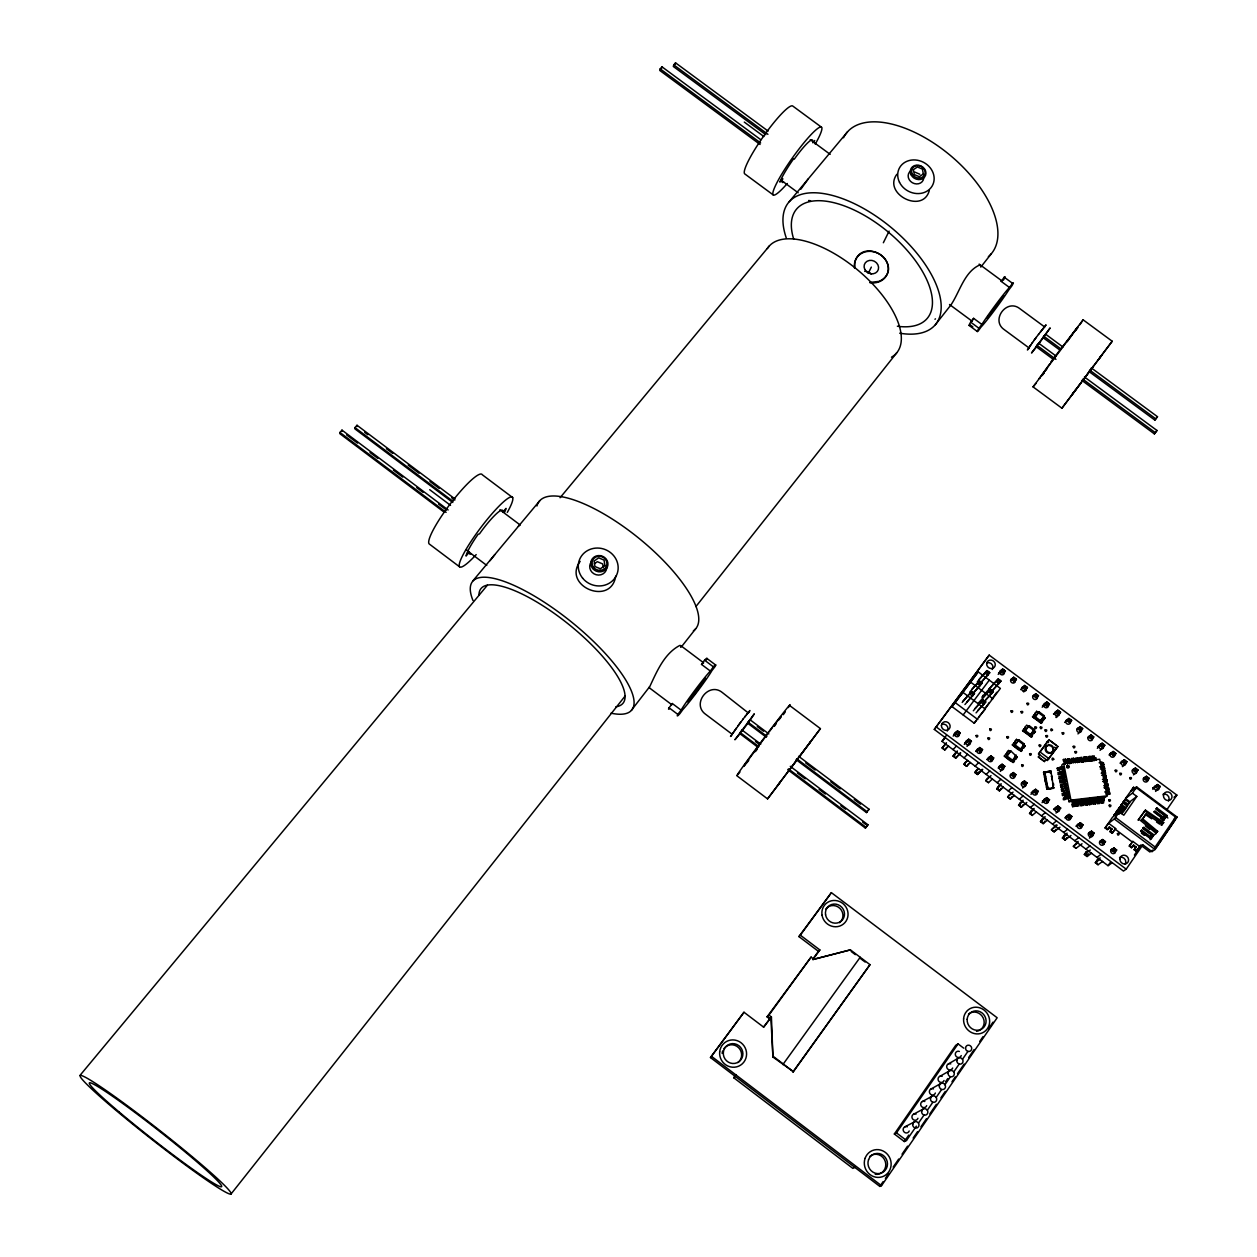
<?xml version="1.0" encoding="UTF-8"?>
<svg xmlns="http://www.w3.org/2000/svg" width="1257" height="1257" viewBox="0 0 1257 1257"><rect width="100%" height="100%" fill="white"/><g stroke="black" fill="none" stroke-linecap="round" stroke-linejoin="round"><path stroke-width="1.5" d="M1022.082 748.104C1023.528 755.394 1014.54 746.548 1012.341 744.914L1013.88 742.95L1015.357 743.076M631.423 710.268L649.319 687.139M448.152 509.981L341.998 430.13L339.956 432.455L339.893 433.712L444.381 512.337M341.935 431.387L341.998 430.13M455.003 498.966L357.019 425.275L354.961 427.6L354.883 428.857L452.803 502.486M356.925 426.532L357.019 425.275M1136.642 786.882L1177.149 817.129L1175.578 817.05L1136.202 787.652L1136.564 786.835L1130.75 791.36L1133.594 787.243L1135.794 788.877M960.741 752.943L955.729 758.128L954.456 756.714L954.864 753.556L957.378 750.948M953.167 736.099L955.634 733.46L958.384 735.534L958.824 732.281L957.52 730.883L953.827 734.842M980.664 752.205L982.55 749.612L979.784 747.538L977.899 750.146L980.664 752.205L981.12 748.968L979.784 747.538L975.966 751.419M998.199 674.365L1000.808 671.537L1003.542 673.579L1004.013 670.295L1002.646 669.007L998.749 673.265M991.82 760.548L993.69 757.955L990.925 755.881L989.055 758.49L991.82 760.548L992.292 757.327L990.925 755.881L987.044 759.699M1003.432 787.149L999.409 790.857L998.074 789.396L998.529 786.254L1001.201 783.771M1014.572 681.813L1016.41 679.283L1013.676 677.24L1011.838 679.77L1014.572 681.813L1015.059 678.529L1013.676 677.24L1011.037 680.037M1025.602 690.046L1027.44 687.5L1024.706 685.458L1022.868 688.003L1025.602 690.046L1026.105 686.778L1024.706 685.458L1020.684 689.637M1014.132 777.25L1016.002 774.642L1013.236 772.568L1011.366 775.176L1014.132 777.25L1014.619 774.045L1013.236 772.568L1010.565 775.066M680.713 647.355L680.964 645.784L679.833 645.422C663.853 653.703 656.374 672.684 649.303 687.579M1026.812 802.422L1021.297 807.245L1019.914 805.753L1020.401 802.642L1023.151 800.206M1036.648 698.279L1038.471 695.734L1035.737 693.691L1033.914 696.237L1036.648 698.279L1037.151 695.027L1035.737 693.691L1033.018 696.441M1042.194 707.204L1044.96 704.486L1047.694 706.528L1048.212 703.276L1046.782 701.94L1042.634 706.01M1036.444 811.865L1032.233 815.447L1030.85 813.939L1031.337 810.828L1034.15 808.44M1030.96 794.314L1033.71 791.894L1036.475 793.984L1036.994 790.779L1035.564 789.286L1031.431 792.931M1047.458 820.114L1043.2 823.649L1041.786 822.141L1042.289 819.03L1045.133 816.673M1042.084 802.657L1044.881 800.269L1047.647 802.343L1048.181 799.153L1046.735 797.645L1042.54 801.243M1069.801 723.026L1071.624 720.465L1068.89 718.423L1067.067 720.984L1069.801 723.026L1070.351 719.79L1068.89 718.423L1064.616 722.414M1070.98 835.481L1065.119 840.069L1063.673 838.529L1064.208 835.449L1067.13 833.14M1070.037 819.093L1071.875 816.453L1069.094 814.379L1067.256 817.019L1070.037 819.093L1070.587 815.919L1069.094 814.379L1064.773 817.883M1091.94 739.556L1093.763 736.979L1091.013 734.936L1089.191 737.498L1091.94 739.556L1092.506 736.319L1091.013 734.936L1088.075 737.529M1081.224 827.467L1083.063 824.843L1080.282 822.754L1078.443 825.393L1081.224 827.467L1081.79 824.309L1080.282 822.754L1075.898 826.21M1114.111 756.086L1115.902 753.509L1113.152 751.466L1111.361 754.027L1114.111 756.086L1114.692 752.88L1113.152 751.466L1109.02 754.954M1102.625 861.438L1098.052 864.737L1096.56 863.166L1097.125 860.102L1100.174 857.887M1103.646 844.248L1105.469 841.609L1102.688 839.519L1100.865 842.159L1103.646 844.248L1104.227 841.09L1102.688 839.519L1099.686 841.766M1114.849 852.639L1116.672 849.983L1113.891 847.909L1112.068 850.565L1114.849 852.639L1115.446 849.496L1113.891 847.909L1110.842 850.125M1147.39 780.927L1149.181 778.334L1146.431 776.276L1144.64 778.869L1147.39 780.927L1148.018 777.737L1146.431 776.276L1143.556 778.523M1066.894 765.827L1067.099 767.807L1069.267 766.487M1068.921 767.603L1068.717 765.607L1067.57 765.466M929.347 190.373C922.968 214.617 882.335 193.845 896.869 174.267M760.815 139.731L661.999 66.841L660.192 68.868L659.768 70.455L760.076 144.461M661.559 68.428L661.999 66.841M615.726 576.146C610.886 606.864 561.895 585.966 580.153 561.376M768.09 131.089L675.543 62.85L673.752 64.877L673.312 66.48L765.796 134.672M675.088 64.437L675.543 62.85M847.501 131.844L789.255 201.67M1151.978 851.618L1152.528 850.141L1149.856 851.979L1140.618 845.065L1136.312 851.35L1134.113 849.701L1136.249 847.108L1133.61 845.128L1131.473 847.721L1129.273 846.071L1132.84 841.389L1139.879 846.668L1142.692 844.673L1151.978 851.618L1155.12 849.433L1177.102 817.176L1173.959 819.391M1074.876 806.303L1072.645 806.68L1072.268 804.794L1072.488 800.693L1074.719 800.316L1074.876 806.303L1074.719 800.316M1072.645 806.68L1072.661 800.568M1076.401 804.307L1077.092 802.516L1079.15 802.28L1078.852 799.829L1079.37 802.453L1078.695 804.244L1076.636 804.48L1076.778 806.193L1076.401 804.307L1078.475 804.056L1079.15 802.28M1076.636 804.48L1076.793 800.065L1078.852 799.829M1083.141 805.328L1080.91 805.706L1080.533 803.804L1080.753 799.719L1082.984 799.342L1082.968 805.454L1083.283 801.793L1081.224 802.029M1080.91 805.706L1080.91 799.578M1087.258 804.826L1085.027 805.203L1084.65 803.317L1084.885 799.232L1087.101 798.839L1087.258 804.826L1087.101 798.839M1086.944 798.981L1084.885 799.232L1084.885 803.506L1086.944 803.254M1088.782 802.83L1089.002 798.729L1091.233 798.352L1091.752 800.992L1091.06 802.767L1089.002 803.019L1089.159 804.716L1088.782 802.83L1090.84 802.579L1091.532 800.803L1089.473 801.055M1089.002 803.019L1089.175 798.604M1092.899 802.343L1093.119 798.242L1095.35 797.865L1095.491 803.852L1094.957 802.092L1092.899 802.343L1093.276 804.229L1095.491 803.852M1093.276 804.229L1093.291 798.116L1095.35 797.865M1099.608 803.364L1097.392 803.742L1097.015 801.856L1097.707 800.065L1099.765 799.829L1099.466 797.378L1099.451 803.49L1099.765 799.829M1099.466 797.378L1097.408 797.629L1097.235 802.029L1099.294 801.793M1101.823 799.578L1101.509 803.254L1103.552 803.003L1103.882 799.342L1101.823 799.578L1101.352 797.268L1103.583 796.891L1104.117 799.515L1103.41 801.29L1101.352 801.542L1101.509 803.254M1101.352 801.542L1101.525 797.142L1103.583 796.891M1025.508 728.919L1025.146 727.08L1026.702 725.116L1035.422 731.621C1033.16 733.805 1031.526 733.789 1031.321 737.168L1022.585 730.647L1024.141 728.683L1025.602 728.793M1014.273 758.804C1015.279 766.251 1007.297 758.552 1004.327 756.07L1005.883 754.106L1007.344 754.216M1035.422 715.107L1035.061 713.285L1036.616 711.321L1045.321 717.81C1042.54 719.962 1042.477 720.088 1041.22 723.341L1032.516 716.836L1034.055 714.872L1035.517 714.997M1022.271 747.648L1021.077 751.45M1007.266 754.326L1006.92 752.472L1008.46 750.508L1010.958 751.105L1017.212 757.06L1015.672 759.024L1014.195 758.898M1015.263 743.17L1014.918 741.331L1016.457 739.367L1025.209 745.904L1023.654 747.868L1022.192 747.742M1040.387 331.989L1044.551 326.883L1019.741 308.594C1006.684 298.318 990.5 320.142 1004.186 329.601L1028.949 347.875L1029.813 346.413M935.365 324.715L950.952 304.932C960.002 291.467 964.37 271.559 980.067 264.803L980.35 265.761M868.257 273.35L871.337 267.097M883.357 242.742L889.092 231.131M1080.769 383.259L1061.914 408.195L1033.05 386.873L1076.825 328.25L1067.193 341.731M736.476 727.976L732.171 734.261L705.806 714.432C691.099 704.234 708.728 681.357 722.351 692.544L748.355 712.986L749.91 710.504L746.454 714.856M800.835 189.194L808.267 178.887M1061.914 408.195L1112.209 341.244L1083.125 319.828L1079.904 324.699M539.803 500.679L472.962 580.781M1023.669 744.757L1024.204 743.877L1018.956 739.949L1014.32 745.637L1018.956 739.949M1033.898 730.49L1034.448 729.594L1029.2 725.682L1024.565 731.354L1029.2 725.682M1043.797 716.679L1044.347 715.767L1039.115 711.871L1034.495 717.527L1039.115 711.871M760.752 744.128L742.101 730.097L740.2 732.595L739.635 733.475L758.27 747.491M741.536 730.993L742.101 730.097M768.828 733.884L750.036 719.758L748.135 722.241L747.569 723.136L766.346 737.262M749.455 720.67L750.036 719.758M1044.441 327.213L1046.044 324.856L1038.471 334.503M1053.492 359.471L1036.161 346.681L1037.025 345.392L1038.691 343.224L1056.037 356.03M1060.389 350.436L1043.059 337.662L1043.938 336.373L1045.604 334.205L1062.935 346.995M1136.202 787.652L1132.4 793.136L1125.486 798.494L1129.854 801.777L1136.815 796.435L1132.4 793.136M1150.155 839.707L1153.926 834.868L1143.729 827.247L1142.864 828.504L1151.726 835.135L1150.579 836.816L1149.684 837.445L1140.822 830.83L1141.717 830.186L1150.579 836.816M1160.447 818.244L1163.338 820.412L1167.109 815.589L1156.943 808L1156.047 808.66L1166.197 816.233M1153.926 834.868L1151.051 839.079L1140.853 831.458L1141.717 830.186M1163.338 820.412L1167.109 815.589M1156.786 831.961L1155.356 834.067L1157.681 831.333L1142.754 818.904L1141.875 819.564L1156.786 831.961L1157.681 831.333M1163.699 822.518L1161.374 825.252L1163.699 822.518L1145.441 810.137L1138.229 820.004L1145.441 810.137M1108.627 823.288L1115.666 828.552L1112.099 833.234L1109.9 831.6L1112.021 828.992L1109.381 827.027L1107.276 829.62L1105.076 827.97L1108.627 823.288L1114.283 818.998L1155.057 849.496L1155.262 847.862A2.985 1.068 82 0 0 1155.136 847.029L1175.578 817.05M1156.11 847.658L1175.279 819.548M1156.943 808L1156.079 809.241L1167.879 818.008M1131.473 847.721L1133.61 845.128M1134.113 849.701L1136.249 847.108M1136.312 851.35L1139.879 846.668M1134.427 855.011L1138.826 848.585M1166.952 809.602L1176.866 795.115L989.196 655.117L934.297 729.421L1123.444 871.054L1126.209 869.153L1142.723 845.003M1149.684 837.445L1151.726 835.135M1162.882 818.166L1164.925 815.84L1162.882 818.166L1154.036 811.566M1153.156 787.888L1157.524 784.557L1160.29 786.615L1155.576 791.423M946.332 735.439L942.012 741.347L1108.046 865.68L1110.135 862.663M1141.875 819.564L1146.211 813.876L1162.269 824.608M1142.754 818.904L1146.211 813.876M1129.273 846.071L1132.84 841.389M1030.991 344.717L1027.393 349.965L1028.854 348.346M1136.815 796.435L1123.821 815.227L1117.269 810.356L1116.106 812.053L1119.029 814.237M1112.099 833.234L1115.666 828.552M1097.125 860.102L1095.318 862.695L1098.052 864.737M963.71 1048.165L958.07 1043.891L955.744 1045.29L894.34 1133.987L904.317 1141.56L908.764 1135.087M945.531 1081.806L947.762 1078.569M904.317 1141.56L906.486 1140.476L916.369 1126.146M918.553 1122.972L924.052 1115.006M927.336 1110.23L932.835 1102.279M936.119 1097.502L941.603 1089.552M944.903 1084.775L950.386 1076.825M953.686 1072.048L959.17 1064.082M962.469 1059.321L967.953 1051.355M850.423 949.868L812.933 959.515L850.423 949.868L870.001 964.669L793.387 1071.687L772.929 1057.043L770.855 1017.479L763.769 1027.252L743.987 1012.246L710.472 1057.561L879.837 1186.419L883.168 1181.58M885.384 1178.359L888.715 1173.535M893.161 1167.093L898.708 1159.033M902.023 1154.209L907.57 1146.148M913.132 1138.104L917.563 1131.661M920.894 1126.838L926.44 1118.777M929.771 1113.953L936.418 1104.29M940.864 1097.848L945.295 1091.406M951.958 1081.743L955.273 1076.903M957.504 1073.698L964.15 1064.035M968.597 1057.593L974.144 1049.532M979.69 1041.487L983.021 1036.648M988.568 1028.603L992.999 1022.161M879.837 1186.419L881.518 1185.681L997.162 1017.761L831.38 892.659L798.902 936.575L818.417 951.329L819.878 949.962L800.316 935.161L798.902 936.575M1105.076 827.97L1112.571 817.144L1119.406 811.928L1114.283 818.998M1122.831 811.928L1118.447 808.66L1120.474 806.303L1124.858 809.587L1121.668 813.625L1122.517 812.98L1118.133 809.697L1117.269 810.356M1125.172 808.55L1120.804 805.266L1122.831 802.909L1127.215 806.193L1126.036 807.89L1124.009 810.231L1119.626 806.963M1127.529 805.156L1123.145 801.887L1125.172 799.531L1129.556 802.799L1126.351 806.853L1127.215 806.193M1125.486 798.494L1133.594 787.243M1116.106 812.053L1118.133 809.697M1118.447 808.66L1120.474 806.303M1120.804 805.266L1122.831 802.909M1123.145 801.887L1125.172 799.531M894.34 1133.987L896.477 1132.871L958.07 1043.891M1107.276 829.62L1109.381 827.027M1129.854 801.777L1128.692 803.459L1129.556 802.799M1109.9 831.6L1112.021 828.992M1088.515 833.407L1091.485 831.144L1093.009 832.7L1092.427 835.858L1089.646 833.784L1091.485 831.144L1094.266 833.218L1089.458 838.12M1132.494 770.274L1135.338 767.996L1136.909 769.441L1136.297 772.631L1133.531 770.588L1135.338 767.996L1138.088 770.054L1133.453 774.893M1066.926 837.476L1065.119 840.069L1062.401 838.026L1064.208 835.449M1120.05 763.188L1124.245 759.731L1125.801 761.161L1125.188 764.366L1122.438 762.308L1124.245 759.731L1126.995 761.773L1122.391 766.644M1055.959 829.274L1054.152 831.851L1051.433 829.824L1056.131 824.906M1053.649 809.571L1057.907 806.02L1059.384 807.528L1058.834 810.718L1056.069 808.644L1057.907 806.02L1060.688 808.094L1055.99 813.059M1097.989 746.737L1102.075 743.201L1104.824 745.244L1100.048 750.366M1047.647 802.343L1049.501 799.719L1046.735 797.645L1044.881 800.269L1049.501 799.719L1046.688 802.107M1042.289 819.03L1040.482 821.607L1043.2 823.649L1045.007 821.072M1036.475 793.984L1038.329 791.36L1035.564 789.286L1033.71 791.894L1038.329 791.36M1077.06 729.311L1079.952 726.672L1082.686 728.73L1077.972 733.899M1031.337 810.828L1029.53 813.405L1032.233 815.447M1039.822 754.923L1038.361 756.981L1044.488 761.553L1045.95 759.495M1047.254 760.485L1057.875 746.469L1049.124 739.933L1047.27 741.661L1038.518 753.949L1047.254 760.485L1057.875 746.469M1020.401 802.642L1018.579 805.203L1021.297 807.245L1023.119 804.669M1078.129 729.233L1081.429 728.054L1080.879 731.291L1078.129 729.233L1079.952 726.672L1082.686 728.73M1029.829 346.194L1032.547 342.517M1009.465 794.44L1007.643 797.017L1010.345 799.043L1014.43 795.382M1038.518 753.949L1049.124 739.933M1012.184 796.482L1010.345 799.043L1007.643 797.017L1013.048 792.114M1021.674 783.378L1024.392 780.927L1025.806 782.404L1025.303 785.609L1022.538 783.535L1024.392 780.927L1027.158 783.001L1022.585 788.06M1076.023 330.135L1077.972 327.417M1031.321 737.168C1033.757 736.476 1030.96 731.967 1034.322 733.161M792.806 1072.127L870.001 964.669M998.529 786.254L996.707 788.815L999.409 790.857L1001.248 788.296M1053.617 714.212L1057.828 710.174L1059.274 711.541L1058.755 714.777L1056.006 712.735L1057.828 710.174L1060.578 712.232L1055.943 717.448M987.609 778.083L985.771 780.628L988.489 782.671L992.433 778.916M1009.999 751.655L1006.307 756.793L1010.958 751.105M998.137 768.011L1002.08 764.225L1003.447 765.686L1002.976 768.907L1000.211 766.833L1002.08 764.225L1004.846 766.299L1000.336 771.405M1047.694 706.528L1049.516 703.983L1046.782 701.94L1044.96 704.486L1048.212 703.276L1049.516 703.983L1046.751 706.685M1029.577 735.864L1033.223 730.757L1035.422 731.621M1039.476 722.037L1042.194 718.234M1016.222 755.033L1011.995 761.051L1012.529 760.186L1007.266 756.243M1024.204 743.877L1020.008 749.879L1020.527 748.999L1015.279 745.071M1034.448 729.594L1030.237 735.581L1030.787 734.701L1025.539 730.773M1044.347 715.767L1040.152 721.754L1040.702 720.842L1035.469 716.946M1013.095 762.622L1014.635 760.658M1015.672 759.024L1017.212 757.06M1023.654 747.868L1025.209 745.904M1033.867 733.601L1034.967 732.061M1041.22 723.341L1042.76 721.377M1043.766 719.79L1045.321 717.81M774.328 726.357L776.166 723.796M982 769.394L977.553 774.485L974.851 772.458L976.689 769.897M677.837 714.4L681.121 710.142L672.322 703.527L669.054 707.785L677.837 714.4A30.498 1.571 -53.1 0 0 679.864 713.693L682.865 709.545A26.366 1.351 -53.1 0 0 698.641 689.794A26.366 1.351 -53.1 0 0 711.839 670.751L715.076 666.54A30.498 1.571 -53.1 0 0 713.379 666.823L710.331 671.034L701.516 664.419L704.564 660.192A30.482 1.697 -53.1 0 1 706.34 659.972M968.487 763.753L966.633 766.299L963.93 764.272L965.769 761.726M749.533 721.047L754.326 713.819L734.905 739.776L739.65 734.119M763.455 1027.032L771.421 1016.976L768.954 1015.106L767.053 1016.819L769.52 1018.689M813.798 957.677L818.417 951.329M812.933 959.515L819.878 949.962M964.889 743.123L968.644 739.21L971.41 741.269L967.01 746.454M854.854 1167.392L852.859 1168.381L733.727 1077.752L735.989 1074.625M1009.481 287.492L1001.201 281.395L1004.233 277.216L1012.529 283.312A28.99 1.336 -53.6 0 1 1011.555 286.313L1008.664 290.1A25.061 1.163 -53.6 0 1 994.381 310.4A25.061 1.163 -53.6 0 1 981.261 326.773L978.26 330.874A28.974 1.336 -53.6 0 1 978.936 328.266L981.874 324.447A25.061 1.163 -53.6 0 1 996.267 303.958A25.061 1.163 -53.6 0 1 1009.481 287.492L1012.529 283.312M1031.714 343.554L1038.816 333.938M1049.752 363.886L1039.272 378.546L1040.105 377.65M736.728 775.648L767.571 798.871L820.412 728.62L789.616 705.491M974.238 723.231L1000.383 688.427L978.213 671.867L952.068 706.654L974.238 723.231L976.39 720.277M978.543 717.323L985.347 709.105L963.098 692.481L959.641 696.347M984.985 708.461L989.275 702.569M991.412 699.63L996.754 692.293M954.864 753.556L953.026 756.101L955.729 758.128L960.097 752.974M768.954 1015.106L811.095 957.096L813.546 958.95M710.472 1057.561L743.987 1012.246M800.316 935.161L831.38 892.659M989.29 680.147L963.161 714.95M946.662 747.412L944.824 749.958L942.106 747.931L946.427 742.746M958.384 735.534L960.269 732.941L957.52 730.883L955.634 733.46L958.824 732.281L960.269 732.941L957.803 735.581M1003.542 673.579L1005.38 671.049L1002.646 669.007L1000.808 671.537L1004.013 670.295L1005.38 671.049M1042.132 375.152L1043.876 372.748M820.412 728.62L799.201 756.997M934.297 729.421L989.196 655.117M952.068 706.654L978.213 671.867M787.762 769.693L865.382 828.08L867.958 824.781L790.276 766.33M1081.868 380.4L1154.366 433.885L1156.99 430.491L1084.43 376.974M865.382 828.08L867.958 824.781M1154.366 433.885L1156.99 430.491M796.074 759.621L866.482 812.572L869.058 809.241L798.588 756.258M1088.735 371.334L1154.869 420.105L1157.493 416.711L1091.296 367.908M748.716 722.131L742.007 731.087M1033.945 340.49L1036.365 337.206M1050.773 362.032L1083.125 319.828M780.141 782.09L777.486 785.672L810.529 741.756L807.732 745.542M1075.709 389.749L1071.75 395.059L1102.185 354.615L1098.115 360.068M738.11 725.619L740.703 722.147M1038.816 343.837L1050.176 327.92L1031.526 353.013L1036.522 346.838M792.429 766.016L796.954 760.014M1086.771 374.932L1093.386 366.117M1099.576 357.915L1112.209 341.244M779.623 783.032L767.571 798.871M768.184 733.114L744.175 765.513M743.28 718.768L730.506 736.461L731.747 735.235M778.931 719.868L781.021 717.134M1036.161 346.681L1037.811 344.512M1043.059 337.662L1044.724 335.509M1042.053 375.639L1044.158 372.905M769.174 731.825L772.128 727.96M755.41 751.607L757.358 749.062M972.792 326.851L970.058 324.825A28.974 1.461 -53.6 0 1 970.671 322.153L973.609 318.335L981.874 324.447M489.994 560.716L494.787 554.636M742.793 719.523L745.652 715.704M773.244 726.53L780.896 716.569M1044.756 371.553L1047.332 368.254M681.593 646.617L695.624 628.83M980.774 267.113L991.364 253.678M231.021 1194.024A96.051 5.971 38.1 0 0 121.646 1101.556A96.051 5.971 38.1 0 0 113.821 1108.533A96.051 5.971 38.1 0 0 231.021 1194.024L625.326 695.765M695.907 606.565L896.712 352.824M744.773 716.977L747.664 713.159M746.737 762.952L748.732 760.422M1035.988 383.416L1033.05 386.873M80.039 1075.332L487.386 585.212M560.072 497.741L769.394 245.885M743.893 766.409L745.731 764.209M466.488 549.859L469.38 552.043L466.033 556.05A32.792 5.138 -53 0 1 478.131 534.241L479.467 533.895A27.324 4.274 -53 0 1 496.216 513.94A27.324 4.274 -53 0 1 502.706 512.337L506.021 508.394A32.792 5.138 -53 0 1 504.654 512.18M812.808 142.811L814.725 140.517M1156.487 417.905L1157.493 416.711M1154.869 420.105L1155.874 418.911L1089.662 370.077M967.183 686.055L970.655 682.158L992.873 698.751M747.726 713.316L748.716 712.358M979.187 679.251L986.949 670.61L989.73 672.684L980.067 683.855M977.317 681.797L986.949 670.61L989.73 672.684L981.937 681.294M971.645 689.543L979.329 681.011L982.126 683.085L973.798 692.748M969.76 692.104L979.329 681.011L982.126 683.085L974.395 691.601M962.799 701.296L971.692 691.46L974.474 693.534L964.936 704.517M962.186 702.459L971.692 691.46L974.474 693.534L966.822 701.956M868.336 810.042L869.058 809.241M866.482 812.572L867.204 811.771L796.702 758.757M988.96 688.946L998.168 678.984L1000.949 681.058L991.16 692.136M981.843 697.179L998.168 678.984L1000.949 681.058L993.014 689.574M942.012 741.347L945.374 737.718M982.738 697.855L990.563 689.402L993.36 691.476L983.634 702.474M978.276 703.213L990.563 689.402L993.36 691.476L985.504 699.913M975.196 708.21L982.943 699.866L985.739 701.94L976.076 712.845M973.311 710.786L982.943 699.866L985.739 701.94L977.946 710.268M945.798 743.987L942.106 747.931L944.824 749.958L948.516 746.029M518.403 526.322L519.612 525.049M1013.755 682.08L1016.41 679.283L1015.059 678.529L1011.838 679.77M953.042 749.596L956.451 746.029M956.766 752.205L953.026 756.101L954.456 756.714M964.26 744.395L968.644 739.21L971.41 741.269M1023.402 691.664L1027.44 687.5L1026.105 686.778L1022.868 688.003M964.072 757.861L967.544 754.326M967.749 760.422L963.93 764.272L966.633 766.299L970.467 762.465M979.989 752.189L982.55 749.612L981.12 748.968L977.899 750.146M975.118 766.126L978.637 762.638M978.716 768.64L974.851 772.458L977.553 774.485L982.738 769.41M1036.616 711.321L1037.889 713.065M1035.061 713.285L1035.878 714.667L1034.055 714.872M1032.516 716.836L1041.676 722.885M1025.146 727.08L1025.963 728.479L1024.141 728.683M991.097 760.501L993.69 757.955L992.292 757.327L989.055 758.49M1022.585 730.647L1031.777 736.728M1016.457 739.367L1017.761 741.111M1014.918 741.331L1015.719 742.746L1013.88 742.95M1012.341 744.914L1021.532 751.026M1008.46 750.508L1009.764 752.236M1006.92 752.472L1007.705 753.886L1005.883 754.106M1004.327 756.07L1013.535 762.198M986.164 774.406L989.746 770.95M991.019 775.616L985.771 780.628L988.489 782.671M1056.351 716.254L1060.578 712.232L1059.274 711.541L1056.006 712.735M811.095 957.096L767.053 1016.819L770.038 1018.673M997.21 782.687L1000.855 779.261M1000.698 785.106L996.707 788.815L998.074 789.396M1050.035 740.609L1056.131 745.165M1038.361 756.981L1044.488 761.553M1008.271 790.967L1011.964 787.589M1021.815 748.072L1024.094 747.444M1013.833 759.228L1016.112 758.6M1043.561 772.332L1050.899 770.997L1053.57 788.312L1046.861 789.097L1043.561 772.332L1050.899 770.997M1043.907 774.108L1045.038 773.495M1067.24 763.769L1066.784 761.475L1063.642 761.443L1063.281 759.574L1065.496 759.197L1067.413 763.628M1019.333 799.248L1023.088 795.917M1044.551 777.345L1045.683 776.747M1065.496 759.197L1065.7 761.208M1058.818 767.964L1059.227 770.054L1061.269 769.268L1060.719 767.084L1057.106 768.278L1063.296 766.786L1063.705 768.875L1061.128 769.174M1071.357 763.298L1070.901 761.004L1067.759 760.972L1067.382 759.102L1069.314 763.533L1071.53 763.156L1071.011 760.548L1067.853 760.516M1044.976 779.529L1045.431 781.885M1063.642 763.392L1061.741 765.073L1069.016 801.73L1105.06 797.457L1107.071 795.854L1099.655 759.244L1063.642 763.392L1070.948 800.128L1069.016 801.73M1069.44 758.867L1070.901 761.004M1057.263 768.153L1057.687 770.227M1022.695 801.573L1018.579 805.203L1019.914 805.753M1051.261 776.575L1051.889 776.025L1052.03 779.434M1075.473 762.826L1073.714 758.254L1073.918 760.265L1075.018 760.532L1071.875 760.501L1071.655 758.49L1073.588 762.92M1051.685 778.743L1052.47 780.204M1045.855 784.054L1047.002 783.457M1069.314 763.533L1071.53 763.156M1058.347 774.548L1064.38 773.196L1064.129 770.965L1061.537 771.264L1062.102 773.464L1060.201 774.343L1058.347 774.548L1057.938 772.458L1059.792 772.254L1060.201 774.343M1077.815 757.782L1075.599 758.16L1075.976 760.029L1079.134 760.045L1079.59 762.355L1077.815 757.782L1078.035 759.778M1064.129 770.965L1059.635 772.144L1060.06 774.233M1079.7 757.672L1081.649 762.119L1079.7 757.672L1081.916 757.295L1082.136 759.307L1083.235 759.574L1081.177 759.809M1046.5 787.306L1047.647 786.709M1046.861 789.097L1054.199 787.762M1059.18 778.743L1065.213 777.376L1064.962 775.145L1062.369 775.443L1062.935 777.643L1061.034 778.523L1059.18 778.743L1058.928 776.512L1060.625 776.433L1061.034 778.523M1084.178 759.071L1083.974 757.06L1085.294 759.338L1087.336 759.102L1087.808 761.396M1064.962 775.145L1060.468 776.323L1060.892 778.413M1087.965 761.255L1086.017 756.824L1086.237 758.835L1087.336 759.102M1059.761 780.691L1060.012 782.922L1061.866 782.702L1061.442 780.613L1059.588 780.833L1063.359 779.733M1097.314 748.324L1102.075 743.201L1104.824 745.244M1030.41 807.528L1034.212 804.244M1081.649 762.119L1083.864 761.726L1081.806 761.978M1090.432 757.924L1090.118 756.353L1091.909 760.925L1089.85 761.161L1089.489 758.427L1088.389 758.16L1091.547 758.175L1091.909 760.925M1092.003 756.258L1093.951 760.689L1092.003 756.258L1094.218 755.881L1094.423 757.892L1095.538 758.16L1093.496 758.395M1065.622 779.481L1066.046 781.571L1061.709 782.608L1061.301 780.518M1062.134 784.698L1060.421 785.028L1066.627 783.535L1066.879 785.766L1062.542 786.803L1062.134 784.698L1064.035 783.834L1064.6 786.034L1066.879 785.766M1066.046 781.571L1063.626 781.728M1089.85 761.161L1092.066 760.784M1033.71 809.822L1029.53 813.405L1030.85 813.939M1060.578 784.887L1061.002 786.976M1061.411 789.082L1063.108 789.003L1063.532 791.093L1061.678 791.313L1061.411 789.082L1065.025 788.123M1067.303 787.856L1067.712 789.962L1063.375 790.999L1062.966 788.893M1062.511 795.508L1068.701 794.031L1068.293 791.926L1065.7 792.24L1066.266 794.44L1064.365 795.288L1062.511 795.508L1062.086 793.418L1063.941 793.198L1064.365 795.288M1068.293 791.926L1063.799 793.088L1064.208 795.194M1103.3 762.936L1103.725 765.01L1103.3 762.936L1101.352 762.496L1101.886 765.23L1103.897 764.869M1041.472 815.824L1045.353 812.588M1113.136 755.834L1115.902 753.509L1111.361 754.027M1069.126 796.137C1063.909 795.1 1060.091 801.542 1067.114 798.635L1066.549 796.435L1069.126 796.137L1069.55 798.242L1066.957 798.541M1104.573 769.174L1104.306 766.959L1104.573 769.174L1102.735 769.394L1102.2 766.66L1099.938 766.927M1044.724 818.071L1040.482 821.607L1041.786 822.141M733.727 1077.752L735.298 1076.448M1105.422 773.338L1105.154 771.122L1105.422 773.338L1103.583 773.558L1103.049 770.84L1103.583 773.558M1105.846 775.428L1106.27 777.517L1105.846 775.428L1103.897 775.003L1104.432 777.722L1106.427 777.376M1106.694 779.591L1107.118 781.681L1106.694 779.591L1104.746 779.183L1105.264 781.901L1107.276 781.555M1052.565 824.121L1056.493 820.915M1082.984 799.342L1080.753 799.719M1107.543 783.771L1107.967 785.861L1107.543 783.771L1105.594 783.362L1106.113 786.081L1108.124 785.735M1057.184 825.158L1051.433 829.824L1054.152 831.851L1059.934 827.216M1091.233 798.352L1089.002 798.729M772.929 1057.043L771.421 1016.976M1068.984 818.794L1071.875 816.453L1067.256 817.019M1108.815 790.04L1108.548 787.825L1108.815 790.04L1106.977 790.26L1106.443 787.542L1104.18 787.809M1097.408 797.629L1099.309 797.519M1105.626 793.968L1109.837 794.094L1109.412 792.004L1105.029 792.004M1109.412 792.004L1109.664 794.235L1107.826 794.455L1107.401 792.35M1063.642 832.433L1067.633 829.259M1066.769 834.585L1062.401 838.026L1063.673 838.529M1146.29 780.581L1149.181 778.334L1144.64 778.869M782.86 1064.585L860.212 957.268L859.552 957.834L865.13 962.045M1074.735 840.729L1078.789 837.618M1078.145 841.389L1073.368 846.244L1076.086 848.286L1082.026 843.761M1077.815 842.85L1073.368 846.244L1076.086 848.286M1124.009 810.231L1124.858 809.587M1089.803 836.612L1094.266 833.218L1089.646 833.784M1152.842 789.365L1157.524 784.557L1160.29 786.615M1085.844 849.041L1089.945 845.961M1090.353 849.999L1084.351 854.477L1087.069 856.504L1091.579 853.173M1173.975 797.237L1176.866 795.115M1096.937 857.368L1101.101 854.32M1099.891 859.379L1095.318 862.695L1096.56 863.166M1108.046 865.68L1112.272 862.695M594.325 563.827L597.342 561.69L602.7 563.937L603.25 567.583M1066.737 765.969L1067.727 765.34M948.438 1063.893L958.572 1058.001M939.812 1076.369L949.836 1070.665M931.138 1088.908L941.053 1083.377M922.449 1101.493L932.238 1096.135M913.713 1114.126L923.392 1108.957M904.946 1126.806L914.499 1121.825M1063.532 791.093L1065.433 790.229L1064.868 788.029L1067.46 787.73M1066.549 796.435L1064.632 797.299L1065.04 799.405M1033.914 696.237L1037.151 695.027L1038.471 695.734M1067.067 720.984L1070.351 719.79L1071.624 720.465M976.249 773.055L979.392 771.924M1000.211 766.833L1004.846 766.299M1089.191 737.498L1092.506 736.319L1093.763 736.979M1011.366 775.176L1016.002 774.642M1022.538 783.535L1027.158 783.001M1122.438 762.308L1126.995 761.773M1133.531 770.588L1138.088 770.054M1056.069 808.644L1060.688 808.094M1078.443 825.393L1083.063 824.843M1100.865 842.159L1105.469 841.609M1112.068 850.565L1116.672 849.983M1063.343 799.719L1065.198 799.499L1064.773 797.394M1070.948 800.128L1107.071 795.854M1072.488 800.693L1074.562 800.442M1076.62 800.206L1078.695 799.955M1072.959 803.019L1075.018 802.767M1085.341 801.542L1087.415 801.29M1093.59 800.568L1095.648 800.316L1095.193 798.006M1073.179 803.192L1075.238 802.94M1077.312 802.704L1079.37 802.453M1081.444 802.217L1083.503 801.966M1085.577 801.715L1087.635 801.479M1089.693 801.228L1091.752 800.992M1093.826 800.74L1095.884 800.489M1097.942 800.253L1100.001 800.002M1102.059 799.766L1104.117 799.515M1072.268 804.794L1074.342 804.543M1080.533 803.804L1082.591 803.569M1084.65 803.317L1086.708 803.082M1097.015 801.856L1099.058 801.605M1072.504 804.967L1074.562 804.731M1080.753 803.993L1082.811 803.742M1093.119 802.516L1095.177 802.28M1076.778 806.193L1079.009 805.816L1078.475 804.056M1089.159 804.716L1091.375 804.339L1090.84 802.579M1101.211 773.181L1105.579 773.212M1065.795 779.34L1063.202 779.639L1063.768 781.838M1101.635 775.27L1104.369 774.831L1104.793 776.92M1106.003 775.286L1104.369 774.831M1102.483 779.45L1105.217 779.01L1105.736 781.728L1103.08 781.398M1106.851 779.466L1105.217 779.01M1053.335 786.034L1052.58 783.268C1055.173 782.687 1052.8 792.036 1047.788 787.448L1044.897 772.756L1049.972 771.641L1050.616 773.322L1050.271 771.547M1102.908 781.54L1105.17 781.273M1060.845 787.118L1062.699 786.898L1062.275 784.808M1107.7 783.645L1106.066 783.19L1106.6 785.908L1103.756 785.719M1104.353 787.683L1106.914 787.369L1107.448 790.087L1108.973 789.915M1106.537 788.17L1108.548 787.825M1105.202 791.863L1107.763 791.564L1108.297 794.283M1067.382 759.102L1069.597 758.725M1071.498 758.631L1073.714 758.254M1083.801 757.201L1086.017 756.824M1090.118 756.353L1087.902 756.73L1088.279 758.6L1091.437 758.631M1063.438 759.432L1063.752 760.988L1065.81 760.752M1071.97 760.045L1074.028 759.809M1078.129 759.338L1076.071 759.574L1077.17 759.841L1077.689 762.449M1080.187 759.102L1083.33 759.134L1083.691 761.868M1084.288 758.631L1086.331 758.395M1092.474 757.688L1095.648 757.704L1096.167 760.312M1063.642 761.443L1066.894 761.019M1067.759 760.972L1071.011 760.548M1071.875 760.501L1075.112 760.076M1075.976 760.029L1079.229 759.605M1080.077 759.542L1083.33 759.134M1087.446 758.662L1085.388 758.898L1085.922 761.491M1088.279 758.6L1091.547 758.175M1092.38 758.128L1095.648 757.704M1099.089 762.763L1101.823 762.323L1102.248 764.397M1103.473 762.795L1101.823 762.323M1057.53 770.368L1059.368 770.164L1058.96 768.074M1100.111 766.786L1102.672 766.487L1103.206 769.221L1104.73 769.033M1102.31 767.304L1104.306 766.959M1100.362 769.017L1103.206 769.221M1103.159 771.468L1105.154 771.122M869.985 282.448L878.847 281.395A17.032 14.33 2.4 0 0 888.558 269.344C888.762 257.528 875.532 248.635 864.47 251.557A17.079 15.005 55.2 0 0 854.729 263.561L854.823 267.882M808.628 200.492L810.561 200.759M1063.752 760.988L1064.82 761.255L1065.355 763.879M1068.246 767.948L1066.69 766.786M914.876 172.115L919.841 174.252M1044.221 719.334L1041.943 719.994L1042.304 721.817M1145.331 814.536L1151.742 818.826M1156.55 822.047L1159.755 824.183M1144.546 810.796L1162.804 823.162M821.497 127.208L792.821 106.091A41.56 6.426 -54.8 0 0 763.486 136.337A41.56 6.426 -54.8 0 0 744.898 174L773.369 195.024M810.215 139.653L830.186 154.36M979.14 264.111L1001.955 280.924A25.061 1.257 -53.6 0 0 1001.201 281.395M1043.938 336.373L1061.285 349.163M673.752 64.877L767.917 134.31M744.285 122.086L763.895 136.542M1037.025 345.392L1055.959 359.361M1082.796 379.158L1155.372 432.691M660.192 68.868L760.626 142.952M781.351 180.364L798.164 192.777M949.522 304.508L972.227 321.273M970.671 322.153L978.936 328.266M969.147 325.469L977.365 331.534M1163.778 817.521L1154.932 810.922L1154.083 812.163L1164.249 819.768M1047.27 741.661L1048.574 742.651M1054.686 747.208L1055.99 748.182M1123.994 801.228L1128.377 804.496M1121.653 804.606L1126.036 807.89M1119.296 808L1123.695 811.284M1142.849 827.892L1153.03 835.496M1040.356 752.236L1049.124 758.788M1116.954 811.394L1119.877 813.593M1141.419 833.171L1144.326 835.355M1023.009 745.024L1024.754 746.328M1115.572 817.459L1155.136 847.029M955.493 702.836L977.773 719.507M1114.99 829.07L1132.148 841.891M1015.028 756.164L1016.772 757.484M1108.705 827.53L1111.345 829.51M1132.903 845.631L1135.542 847.611M1105.736 827.467L1107.936 829.117M1110.591 831.081L1112.791 832.731M1129.964 845.584L1132.164 847.234M1134.804 849.213L1137.019 850.863M936.418 727.065L1126.209 869.153M512.667 497.568L482.327 474.785A43.696 7.495 -53 0 0 451.373 502.439A43.696 7.495 -53 0 0 429.108 543.872L459.481 566.75M706.953 658.479L715.704 665.063M704.564 660.192L713.379 666.823M499.909 509.761L520.209 525.017M680.665 645.564L703.637 662.832A26.366 1.477 -53.1 0 0 701.516 664.419M757.28 726.546L763.533 731.244M805.768 762.999L815.149 770.054M830.798 781.823L840.179 788.877M854.257 799.452L860.511 804.166M364.703 432.377L367.798 434.718M386.449 448.733L392.655 453.4M408.195 465.09L419.068 473.26M429.941 481.447L439.274 488.454M451.703 497.788L454.798 500.129M748.135 722.241L766.927 736.382M354.961 427.6L452.991 501.323M429.721 489.711L450.556 505.377M755.504 741.504L758.615 743.83M797.409 773.024L805.171 778.853M819.124 789.365L825.346 794.031M840.854 805.706L845.505 809.209M862.585 822.047L865.68 824.388M346.618 434.906L357.522 443.108M369.998 452.489L377.791 458.349M393.378 470.087L402.743 477.126M416.774 487.685L423.012 492.367M438.599 504.104L446.392 509.965M740.2 732.595L758.851 746.627M788.39 768.844L866.104 827.31M339.956 432.455L446.125 512.353M467.997 551.273L486.758 565.399M648.863 687.453L671.867 704.768A26.366 1.477 -53.1 0 1 672.322 703.527M851.178 951.502L855.357 954.66M896.477 1132.871L906.486 1140.476M773.511 1056.587L793.387 1071.687M711.666 1056.461L881.518 1185.681M1139.109 819.344L1156.251 833.422M1145.363 825.865L1149.636 829.369M935.444 318.838L934.972 319.262M1104.055 773.385L1103.63 771.295M1102.2 766.66L1102.735 769.394M1106.443 787.542L1106.977 790.26M1107.291 791.737L1107.826 794.455M1101.462 763.156L1101.886 765.23M1104.007 775.648L1104.432 777.722M1104.84 779.811L1105.264 781.901M1105.689 783.991L1106.113 786.081M1085.294 759.338L1085.749 761.632M1077.076 760.296L1077.532 762.59M1064.726 761.711L1065.182 764.005M1044.174 771.767L1047.474 788.548M869.797 1156.361A10.166 9.647 66.8 0 1 885.337 1161.625A10.166 9.647 66.8 0 1 875.233 1174.321M722.131 1053.382A9.993 9.71 58.8 0 1 722.712 1050.883M723.938 1048.637A9.993 9.71 58.8 0 1 738.582 1047.647A9.993 9.71 58.8 0 1 738.032 1062.526M825.692 909.204A9.742 9.286 47.4 0 1 839.896 908.371A9.742 9.286 47.4 0 1 839.55 922.685M968.55 1014.038A9.867 9.27 56.5 0 1 983.241 1018.029A9.867 9.27 56.5 0 1 976.485 1031.337M909.188 1130.97A3.237 3.064 63.8 0 1 905.213 1132.73A3.237 3.064 63.8 0 1 903.343 1128.55A3.237 3.064 63.8 0 1 907.303 1126.791M944.023 1080.486A3.205 3.017 60.2 0 1 940.11 1082.214A3.205 3.017 60.2 0 1 938.241 1078.097A3.205 3.017 60.2 0 1 942.153 1076.369M951.753 1069.298A3.19 3.017 59.3 0 1 947.825 1069.126A3.19 3.017 59.3 0 1 947.087 1065.119A3.19 3.017 59.3 0 1 950.779 1063.893M952.649 1067.994A3.19 3.017 59.3 0 1 952.287 1068.717M926.676 1105.626A3.221 3.048 61.9 0 1 922.732 1107.37A3.221 3.048 61.9 0 1 920.862 1103.222A3.221 3.048 61.9 0 1 924.806 1101.478M935.365 1093.024A3.205 3.033 61 0 1 931.437 1094.768A3.205 3.033 61 0 1 929.567 1090.636A3.205 3.033 61 0 1 933.495 1088.892M961.244 1055.55A3.19 3.001 58.5 0 1 957.347 1057.263A3.19 3.001 58.5 0 1 955.477 1053.162A3.19 3.001 58.5 0 1 959.374 1051.465M917.94 1118.274A3.221 3.048 62.9 0 1 913.996 1120.018A3.221 3.048 62.9 0 1 912.126 1115.855A3.221 3.048 62.9 0 1 916.07 1114.111M1052.659 747.915A4.101 3.771 44.1 0 1 1049.218 753.273A4.101 3.771 44.1 0 1 1045.51 747.475A4.101 3.771 44.1 0 1 1052.093 747.004M953.654 734.449A2.498 2.31 41.3 0 1 956.058 734.811M958.258 732.47A2.498 2.325 41.2 0 1 958.305 736.382A2.498 2.325 41.2 0 1 954.566 734.811A2.498 2.325 41.2 0 1 957.08 731.967M1119.563 857.463A4.557 4.18 49.8 0 1 1125.141 864.266M1065.92 817.396A2.514 2.325 47.2 0 0 1069.393 819.988A2.514 2.325 47.2 0 0 1069.66 815.824A2.514 2.325 47.2 0 0 1065.92 817.396A2.514 2.31 47.3 0 1 1067.083 817.914M1081.664 825.205A2.514 2.325 47.8 0 1 1079.779 828.536A2.514 2.325 47.8 0 1 1077.155 825.346A2.514 2.325 47.8 0 1 1080.831 824.199M964.732 742.746A2.498 2.31 41.9 0 1 965.957 742.604M981.308 750.099A2.498 2.325 42.5 0 1 979.784 753.336A2.498 2.325 42.5 0 1 976.72 751.042A2.498 2.325 42.5 0 1 979.313 748.606M1091.532 736.492A2.483 2.278 44.5 0 1 1091.642 740.389A2.483 2.278 44.5 0 1 1087.934 738.833A2.483 2.278 44.5 0 1 1090.353 736.005M1103.395 745.731A2.483 2.278 45 0 1 1101.556 748.983A2.483 2.278 45 0 1 1098.964 745.841A2.483 2.278 45 0 1 1102.578 744.741M1097.565 746.674A2.483 2.263 45 0 1 1098.775 746.532M1125.534 762.245A2.498 2.278 46 0 1 1123.695 765.513A2.498 2.278 46 0 1 1121.087 762.37A2.498 2.278 46 0 1 1124.701 761.255M1104.274 843.196A2.53 2.325 48.8 0 1 1101.729 845.254A2.53 2.325 48.8 0 1 1099.466 842.504A2.53 2.325 48.8 0 1 1102.012 840.43M1103.19 840.933A2.53 2.325 48.8 0 1 1104.023 841.939M1158.765 787.039A2.498 2.263 47.4 0 1 1156.943 790.323A2.498 2.263 47.4 0 1 1154.335 787.165A2.498 2.263 47.4 0 1 1157.933 786.049M1152.748 787.856A2.483 2.263 47.4 0 1 1153.942 787.715M985.331 694.163A2.483 2.278 40.5 0 1 985.095 692.937M983.068 696.614A2.467 2.278 40.5 0 1 982.833 695.404M1136.862 771.735A2.498 2.278 46.5 0 1 1133.94 773.652A2.498 2.278 46.5 0 1 1132.29 770.242A2.498 2.278 46.5 0 1 1135.778 769.52M1146.855 777.784A2.498 2.263 46.9 0 1 1146.997 781.697A2.498 2.263 46.9 0 1 1143.289 780.126A2.498 2.263 46.9 0 1 1145.693 777.282M1036.177 790.779A2.514 2.325 45.6 0 1 1036.255 794.738A2.514 2.325 45.6 0 1 1032.516 793.151A2.514 2.325 45.6 0 1 1034.998 790.276M1031.321 792.586A2.498 2.31 45.6 0 1 1032.547 792.429M1013.88 774.092A2.514 2.325 44.4 0 1 1013.959 778.036A2.514 2.325 44.4 0 1 1010.204 776.465A2.514 2.325 44.4 0 1 1012.702 773.589M1025.853 783.441A2.514 2.325 45 0 1 1023.936 786.741A2.514 2.325 45 0 1 1021.328 783.567A2.514 2.325 45 0 1 1025.021 782.435M1003.809 767.996A2.498 2.325 43.8 0 1 1000.808 769.928A2.498 2.325 43.8 0 1 999.189 766.487A2.498 2.325 43.8 0 1 1002.74 765.764M1047.332 799.122A2.514 2.325 46.1 0 1 1047.411 803.082A2.514 2.325 46.1 0 1 1043.671 801.51A2.514 2.325 46.1 0 1 1046.138 798.619M1042.43 800.898A2.498 2.31 46.2 0 1 1043.656 800.756M1059.321 808.487A2.514 2.325 46.7 0 1 1057.42 811.802A2.514 2.325 46.7 0 1 1054.812 808.612A2.514 2.325 46.7 0 1 1058.488 807.481M975.809 751.042A2.498 2.31 42.6 0 1 977.035 750.9M1026.136 688.098A2.483 2.263 41.3 0 1 1024.251 691.303A2.483 2.263 41.3 0 1 1021.674 688.192A2.483 2.263 41.3 0 1 1025.335 687.108M1023.748 690.549A2.467 2.263 41.3 0 1 1023.984 691.774M1036.349 695.325A2.483 2.263 41.8 0 1 1036.428 699.191A2.483 2.263 41.8 0 1 1032.735 697.635A2.483 2.263 41.8 0 1 1035.187 694.838M986.808 662.879A4.447 4.085 39.6 0 1 992.26 669.494M1162.929 794.298A4.509 4.085 47.9 0 1 1168.476 801.008M992.433 758.427A2.498 2.325 43.2 0 1 990.5 761.711A2.498 2.325 43.2 0 1 987.908 758.552A2.498 2.325 43.2 0 1 991.616 757.421M986.902 759.338A2.498 2.31 43.2 0 1 988.128 759.197M941.744 724.362A4.494 4.18 40.6 0 1 947.228 731.087M1047.38 703.559A2.483 2.263 42.4 0 1 1047.458 707.424A2.483 2.263 42.4 0 1 1043.75 705.868A2.483 2.263 42.4 0 1 1046.201 703.056M1042.54 705.617A2.467 2.263 42.4 0 1 1044.913 705.963M1059.211 712.766A2.483 2.263 42.9 0 1 1057.341 716.003A2.483 2.263 42.9 0 1 1054.764 712.876A2.483 2.263 42.9 0 1 1058.41 711.776M1053.523 713.819A2.467 2.263 42.9 0 1 1054.733 713.677M1056.713 715.154A2.467 2.263 42.9 0 1 1056.571 717.496M1092.836 833.564A2.53 2.325 48.3 0 1 1090.95 836.911A2.53 2.325 48.3 0 1 1088.342 833.705A2.53 2.325 48.3 0 1 1092.003 832.558M1053.555 809.225A2.514 2.31 46.7 0 1 1054.78 809.084M998.624 672.841A2.467 2.263 40.1 0 1 1000.996 673.202M1070.257 720.999A2.483 2.278 43.4 0 1 1068.796 724.189A2.483 2.278 43.4 0 1 1065.747 721.927A2.483 2.278 43.4 0 1 1068.277 719.523M1081.303 729.249A2.483 2.278 44 0 1 1079.433 732.485A2.483 2.278 44 0 1 1076.84 729.359A2.483 2.278 44 0 1 1080.486 728.259M470.699 553.991A27.324 4.274 -53 0 1 469.38 552.043M476.199 554.604A43.728 6.851 -53 0 1 462.042 556.804A43.728 6.851 -53 0 1 500.333 504.827A43.728 6.851 -53 0 1 507.294 512.416M669.305 708.901A30.482 1.697 -53 0 1 669.054 707.785M681.121 710.142A26.366 1.351 -53.1 0 1 694.383 690.957A26.366 1.351 -53.1 0 1 710.331 671.034M536.928 505.99A100.89 34.112 39.1 0 1 637 536.739A100.89 34.112 39.1 0 1 693.377 630.825M472.962 600.469A102.336 30.608 38.9 0 1 572.642 622.922A102.336 30.608 38.9 0 1 611.012 713.175M478.948 594.985A91.258 27.293 38.9 0 1 570.348 625.64A91.258 27.293 38.9 0 1 615.836 706.811M606.691 566.137A8.61 8.061 20.2 0 1 596.132 574.732A8.61 8.061 20.2 0 1 591.387 561.816M739.949 772.049A44.026 0.801 -53.1 0 1 760.815 742.353A44.026 0.801 -53.1 0 1 788.328 707.55M785.342 711.808A44.026 0.801 -53.1 0 1 783.3 714.683M972.415 320.472A25.061 1.257 -53.6 0 1 973.609 318.335M1004.233 277.216A28.99 1.461 -53.6 0 1 1003.337 280.264M793.67 239.034A85.177 41.245 39.8 0 1 837.853 203.76A85.177 41.245 39.8 0 1 925.828 277.75A85.177 41.245 39.8 0 1 897.372 326.239M843.526 137.767A94.259 48.85 40 0 1 949.098 154.407A94.259 48.85 40 0 1 988.363 256.695M786.238 237.824A95.516 46.258 39.8 0 1 834.318 195.966A95.516 46.258 39.8 0 1 934.108 279.855A95.516 46.258 39.8 0 1 899.698 333.199M854.603 268.322A17.362 15.383 27 0 1 869.844 251.321A17.362 15.383 27 0 1 888.29 268.652A17.362 15.383 27 0 1 869.875 282.668M923.628 176.216A8.013 6.992 27.1 0 1 918.678 183.726A8.013 6.992 27.1 0 1 909.22 179.672A8.013 6.992 27.1 0 1 910.901 170.748M864.675 271.339A7.369 6.536 27 0 1 871.447 274.23M812.651 141.303A25.988 3.661 -54.6 0 0 794.298 159.136L793.686 158.712A31.189 4.399 -54.6 0 0 779.843 182.092L782.765 178.604A25.988 3.661 -54.6 0 0 783.677 182.139M787.275 183.506A41.591 5.861 -54.6 0 1 776.229 184.072A41.591 5.861 -54.6 0 1 812.116 133.525A41.591 5.861 -54.6 0 1 815.212 144.162M767.336 248.587A83.151 38.81 39.7 0 1 861.029 272.848A83.151 38.81 39.7 0 1 891.464 357.192M973.028 692.811L972.588 696.127L969.791 694.053L973.028 692.811M969.964 740.624L969.524 743.861L966.759 741.803L969.964 740.624M980.68 682.347L980.224 685.678L977.443 683.604L980.68 682.347M984.31 701.217L983.838 704.548L981.041 702.459L984.31 701.217M988.316 671.914L987.845 675.26L985.064 673.186L988.316 671.914M991.93 690.753L991.459 694.068L988.678 691.994L991.93 690.753M999.551 680.304L999.064 683.635L996.282 681.561L999.551 680.304M1103.599 744.6L1103.017 747.821L1100.268 745.762L1103.599 744.6M1086.142 851.869L1085.592 854.949L1087.069 856.504L1088.861 853.912L1084.351 854.477L1086.142 851.869M1159.143 786.034L1158.498 789.207L1155.749 787.149L1159.143 786.034M986.918 318.288L1003.84 295.646L986.918 318.288M1117.442 833.548C1117.379 837.822 1121.37 832.181 1117.442 833.548M1129.776 777.674C1129.713 781.885 1133.673 776.339 1129.776 777.674M1115.21 770.29C1115.148 774.501 1119.107 768.954 1115.21 770.29M1108.753 799.813C1108.69 804.056 1112.665 798.446 1108.753 799.813M1119.783 773.385C1119.736 777.612 1123.679 772.049 1119.783 773.385M1109.224 805.203C1109.161 809.445 1113.152 803.836 1109.224 805.203M1073.227 746.375C1073.148 750.586 1077.123 745.04 1073.227 746.375M1074.939 751.623C1074.861 755.834 1078.836 750.288 1074.939 751.623M1062.212 732.784C1062.134 736.979 1066.125 731.464 1062.212 732.784M1053.775 759.212C1051.166 762.355 1051.779 755.363 1053.775 759.212M1052.518 729.971C1049.909 733.098 1050.522 726.137 1052.518 729.971M1029.609 753.76C1029.514 757.987 1033.553 752.409 1029.609 753.76M1040.277 727.175C1040.183 731.37 1044.19 725.839 1040.277 727.175M1039.178 745.102C1039.099 749.329 1043.106 743.767 1039.178 745.102M1045.07 729.956C1044.991 734.167 1048.998 728.636 1045.07 729.956M1045.918 735.675C1045.84 739.87 1049.846 734.339 1045.918 735.675M1021.627 764.932C1021.532 769.174 1025.571 763.58 1021.627 764.932M1034.888 727.112C1034.794 731.323 1038.816 725.792 1034.888 727.112M1021.077 711.572C1020.983 715.752 1025.005 710.252 1021.077 711.572M1027.016 703.339C1026.922 707.518 1030.929 702.019 1027.016 703.339M1011.037 710.881C1010.927 715.076 1014.965 709.561 1011.037 710.881M1006.857 736.743C1006.747 740.97 1010.801 735.408 1006.857 736.743M989.699 729.044C989.589 733.255 993.659 727.709 989.699 729.044M988.002 738.016C987.892 742.227 991.962 736.665 988.002 738.016M976.108 735.534C975.982 739.745 980.067 734.182 976.108 735.534M687.72 701.689L694.225 694.665L705.633 678.371L687.72 701.689M1114.928 813.75L1113.749 815.447L1115.776 813.09L1114.928 813.75M604.9 565.587L600.343 568.793L594.954 566.53L594.137 561.046L598.693 557.841L604.067 560.103L604.9 565.587M923.345 173.969L919.323 176.718L914.326 174.582L913.383 169.695L917.406 166.961L922.402 169.098L923.345 173.969M868.54 1159.724A10.182 9.679 66.7 0 0 879.444 1173.519A10.182 9.679 66.7 0 0 885.179 1157.288A10.182 9.679 66.7 0 0 868.54 1159.724M967.152 1019.286A9.899 9.302 56.5 0 0 980.743 1029.53A9.899 9.302 56.5 0 0 981.937 1012.843A9.899 9.302 56.5 0 0 967.152 1019.286M719.68 1051.842A13.796 13.387 58.6 0 0 738.629 1066.203A13.796 13.387 58.6 0 0 740.986 1042.697A13.796 13.387 58.6 0 0 719.68 1051.842M865.083 1158.326A14.016 13.308 66.7 0 0 880.089 1177.29A14.016 13.308 66.7 0 0 887.976 1154.947A14.016 13.308 66.7 0 0 865.083 1158.326M822.047 915.253A13.434 12.806 47.3 0 0 843.353 924.099A13.434 12.806 47.3 0 0 839.456 901.489A13.434 12.806 47.3 0 0 822.047 915.253M963.6 1018.83A13.607 12.774 56.5 0 0 982.298 1032.908A13.607 12.774 56.5 0 0 983.917 1009.952A13.607 12.774 56.5 0 0 963.6 1018.83M723.341 1052.298A10.025 9.726 58.6 0 0 737.121 1062.746A10.025 9.726 58.6 0 0 738.849 1045.667A10.025 9.726 58.6 0 0 723.341 1052.298M825.566 914.797A9.773 9.318 47.3 0 0 841.074 921.24A9.773 9.318 47.3 0 0 838.23 904.789A9.773 9.318 47.3 0 0 825.566 914.797M930.463 1098.712A3.268 3.095 61.5 0 0 934.941 1102.09A3.268 3.095 61.5 0 0 935.365 1096.544A3.268 3.095 61.5 0 0 930.463 1098.712M948.077 1073.211A3.252 3.064 59.7 0 0 952.523 1076.589A3.252 3.064 59.7 0 0 952.932 1071.074A3.252 3.064 59.7 0 0 948.077 1073.211M921.617 1111.534A3.284 3.095 62.4 0 0 926.079 1114.928A3.284 3.095 62.4 0 0 926.519 1109.365A3.284 3.095 62.4 0 0 921.617 1111.534M912.708 1124.418A3.284 3.111 63.4 0 0 917.201 1127.828A3.284 3.111 63.4 0 0 917.641 1122.234A3.284 3.111 63.4 0 0 912.708 1124.418M939.293 1085.938A3.268 3.08 60.6 0 0 943.756 1089.316A3.268 3.08 60.6 0 0 944.164 1083.785A3.268 3.08 60.6 0 0 939.293 1085.938M956.828 1060.547A3.237 3.048 58.9 0 0 961.259 1063.909A3.237 3.048 58.9 0 0 961.668 1058.41A3.237 3.048 58.9 0 0 956.828 1060.547M965.533 1047.929A3.237 3.048 58.1 0 0 969.964 1051.276A3.237 3.048 58.1 0 0 970.373 1045.808A3.237 3.048 58.1 0 0 965.533 1047.929M1045.887 749.219A4.101 3.771 44.1 0 0 1052.36 751.937A4.101 3.771 44.1 0 0 1051.025 745.165A4.101 3.771 44.1 0 0 1045.887 749.219M965.596 742.306A2.498 2.325 41.9 0 0 969.053 744.898A2.498 2.325 41.9 0 0 969.367 740.782A2.498 2.325 41.9 0 0 965.596 742.306M1119.908 858.987A4.572 4.195 49.8 0 0 1126.225 863.7A4.572 4.195 49.8 0 0 1126.649 856.127A4.572 4.195 49.8 0 0 1119.908 858.987M1109.962 754.514A2.483 2.278 45.5 0 0 1113.403 757.075A2.483 2.278 45.5 0 0 1113.639 752.99A2.483 2.278 45.5 0 0 1109.962 754.514M1110.654 850.879A2.53 2.31 49.3 0 0 1114.142 853.487A2.53 2.31 49.3 0 0 1114.378 849.308A2.53 2.31 49.3 0 0 1110.654 850.879M1010.597 680.367A2.467 2.263 40.7 0 0 1014.038 682.928A2.467 2.263 40.7 0 0 1014.32 678.89A2.467 2.263 40.7 0 0 1010.597 680.367M1163.448 795.571A4.525 4.101 47.8 0 0 1169.701 800.238A4.525 4.101 47.8 0 0 1170.063 792.806A4.525 4.101 47.8 0 0 1163.448 795.571M986.651 663.649A4.462 4.101 39.5 0 0 992.857 668.268A4.462 4.101 39.5 0 0 993.391 660.993A4.462 4.101 39.5 0 0 986.651 663.649M941.414 725.368A4.509 4.195 40.6 0 0 947.668 730.05A4.509 4.195 40.6 0 0 948.249 722.634A4.509 4.195 40.6 0 0 941.414 725.368M999.582 672.149A2.467 2.263 40.1 0 0 1003.023 674.71A2.467 2.263 40.1 0 0 1003.306 670.672A2.467 2.263 40.1 0 0 999.582 672.149M592.644 568.478A8.642 8.076 20.2 0 0 607.351 567.048A8.642 8.076 20.2 0 0 598.143 555.594A8.642 8.076 20.2 0 0 592.644 568.478M593.681 567.457A7.495 7.008 20.2 0 0 606.424 566.231A7.495 7.008 20.2 0 0 598.442 556.285A7.495 7.008 20.2 0 0 593.681 567.457M582.572 578.094A20.096 18.792 20.2 0 0 616.763 574.748A20.096 18.792 20.2 0 0 595.315 548.146A20.096 18.792 20.2 0 0 582.572 578.094M911.042 174.723A8.029 7.008 27.1 0 0 924.555 177.096A8.029 7.008 27.1 0 0 918.726 165.248A8.029 7.008 27.1 0 0 911.042 174.723M912.236 173.89A6.961 6.081 27.1 0 0 923.958 175.949A6.961 6.081 27.1 0 0 918.898 165.688A6.961 6.081 27.1 0 0 912.236 173.89M899.493 182.296A18.682 16.31 27.1 0 0 930.95 187.749A18.682 16.31 27.1 0 0 917.359 160.22A18.682 16.31 27.1 0 0 899.493 182.296M864.753 269.359A7.432 6.599 27 0 0 877.292 271.496A7.432 6.599 27 0 0 871.949 260.435A7.432 6.599 27 0 0 864.753 269.359M119.289 1112.099A84.03 5.217 38.1 0 0 221.609 1186.655A84.03 5.217 38.1 0 0 125.621 1105.579A84.03 5.217 38.1 0 0 119.289 1112.099"/></g></svg>
